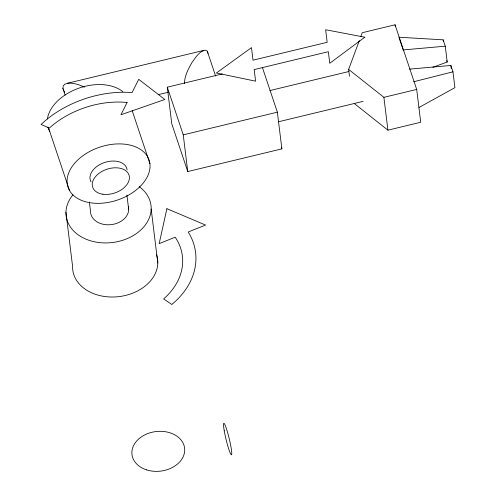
<?xml version="1.0" encoding="UTF-8"?>
<svg xmlns="http://www.w3.org/2000/svg" width="496" height="496" viewBox="0 0 496 496"><rect width="100%" height="100%" fill="white"/><g stroke="black" fill="none" stroke-linecap="round" stroke-linejoin="round"><path stroke-width="0.74" d="M184.469 83.644C184.487 76.037 188.238 69.031 191.933 62.595C195.536 57.772 199.2 50.914 205.79 50.183L207.285 51.2L215.611 76.062M64.666 92.554L62.905 88.418L63.234 85.938L64.877 84.165L67.716 83.21L203.651 50.431M349.475 76.26L348.632 69.39L359.315 40.622M360.914 36.307L362.254 32.711L395.052 24.8L416.69 89.429L420.72 122.258L387.922 130.169L354.454 103.645M419.015 107.471L454.919 87.643L452.972 71.815L450.845 65.46L409.498 69.142M432.921 67.264L447.212 62.006L445.272 46.184L443.145 39.829L398.896 37.225M413.726 81.741L452.972 71.815M262.384 67.431L277.363 112.17L281.871 148.868L187.755 171.56L171.796 123.888L167.288 87.191L222.251 73.935M158.057 94.705L168.566 92.175M269.936 90.551L348.936 71.505M187.755 171.56L183.253 134.862L277.363 112.17M278.281 121.824L363.109 101.364M348.632 69.39L383.892 97.334L416.69 89.429M445.272 46.184L403.155 49.935L399.131 37.932M67.716 83.21C73.526 82.739 79.236 84.63 84.382 87.166M446.741 60.599L447.212 62.006M281.381 147.399L281.871 148.868M167.288 87.191L183.253 134.862M132.159 110.589L149.91 163.643A42.755 27.894 -18.5 0 1 90.855 202.858A42.755 27.894 -18.5 0 1 84.897 154.349A42.755 27.894 -18.5 0 1 149.91 163.643M62.905 88.418L65.137 95.108M48.317 127.187L69.502 190.495M207.285 51.2L208.022 53.425M450.845 65.46L451.217 68.473M443.145 39.829L443.325 41.335M395.052 24.8L395.238 26.325M383.892 97.334L387.922 130.169M151.162 208.959L157.802 263.041M126.914 195.071L128.693 209.572M89.367 201.915L90.495 211.079A19.164 14.396 -7 0 0 111.253 224.626A19.164 14.396 -7 0 0 128.346 206.578M65.949 212.319L72.59 266.402A42.755 32.116 -7 0 0 120.001 296.484A42.755 32.116 -7 0 0 156.55 254.746M139.227 186.639A42.755 32.116 -7 0 1 140.325 230.429A42.755 32.116 -7 0 1 82.578 237.559A42.755 32.116 -7 0 1 72.949 194.829M49.631 131.167A42.755 27.894 -18.5 0 1 47.92 127.125M47.399 118.978A42.755 27.894 -18.5 0 1 78.3 88.369A42.755 27.894 -18.5 0 1 122.779 91.648M91.053 181.92A19.164 12.505 -18.5 0 1 104.613 162.49A19.164 12.505 -18.5 0 1 127.094 169.88M166.892 208.692L159.173 243.623L175.193 237.212A72.267 54.293 -7 0 1 163.655 298.908L171.796 304.488A85.126 63.953 -7 0 0 188.207 232.004L205.567 225.054L166.892 208.692M127.088 102.511L120.95 114.743L164.827 99.491L138.725 79.329L132.072 92.578A85.126 55.54 -18.5 0 0 41.081 124.471L49.321 128.086A72.267 47.151 -18.5 0 1 127.088 102.511M364.783 37.206L329.753 63.296L328.333 51.708L254.181 69.589L255.601 81.177L216.368 72.999L251.484 47.628L253.028 60.183L327.174 42.296L325.636 29.748L364.783 37.206M102.889 194.215A19.164 12.505 -18.5 0 0 129.357 176.638A19.164 12.505 -18.5 0 0 100.217 172.472A19.164 12.505 -18.5 0 0 102.889 194.215M146.425 469.817A26.505 19.914 -7 0 0 184.667 448.781A26.505 19.914 -7 0 0 143.784 435.407A26.505 19.914 -7 0 0 146.425 469.817M224.204 430.534A16.219 1.618 76.4 0 0 231.316 454.795A16.219 1.618 76.4 0 0 227.385 431.799A16.219 1.618 76.4 0 0 224.204 430.534"/></g></svg>
